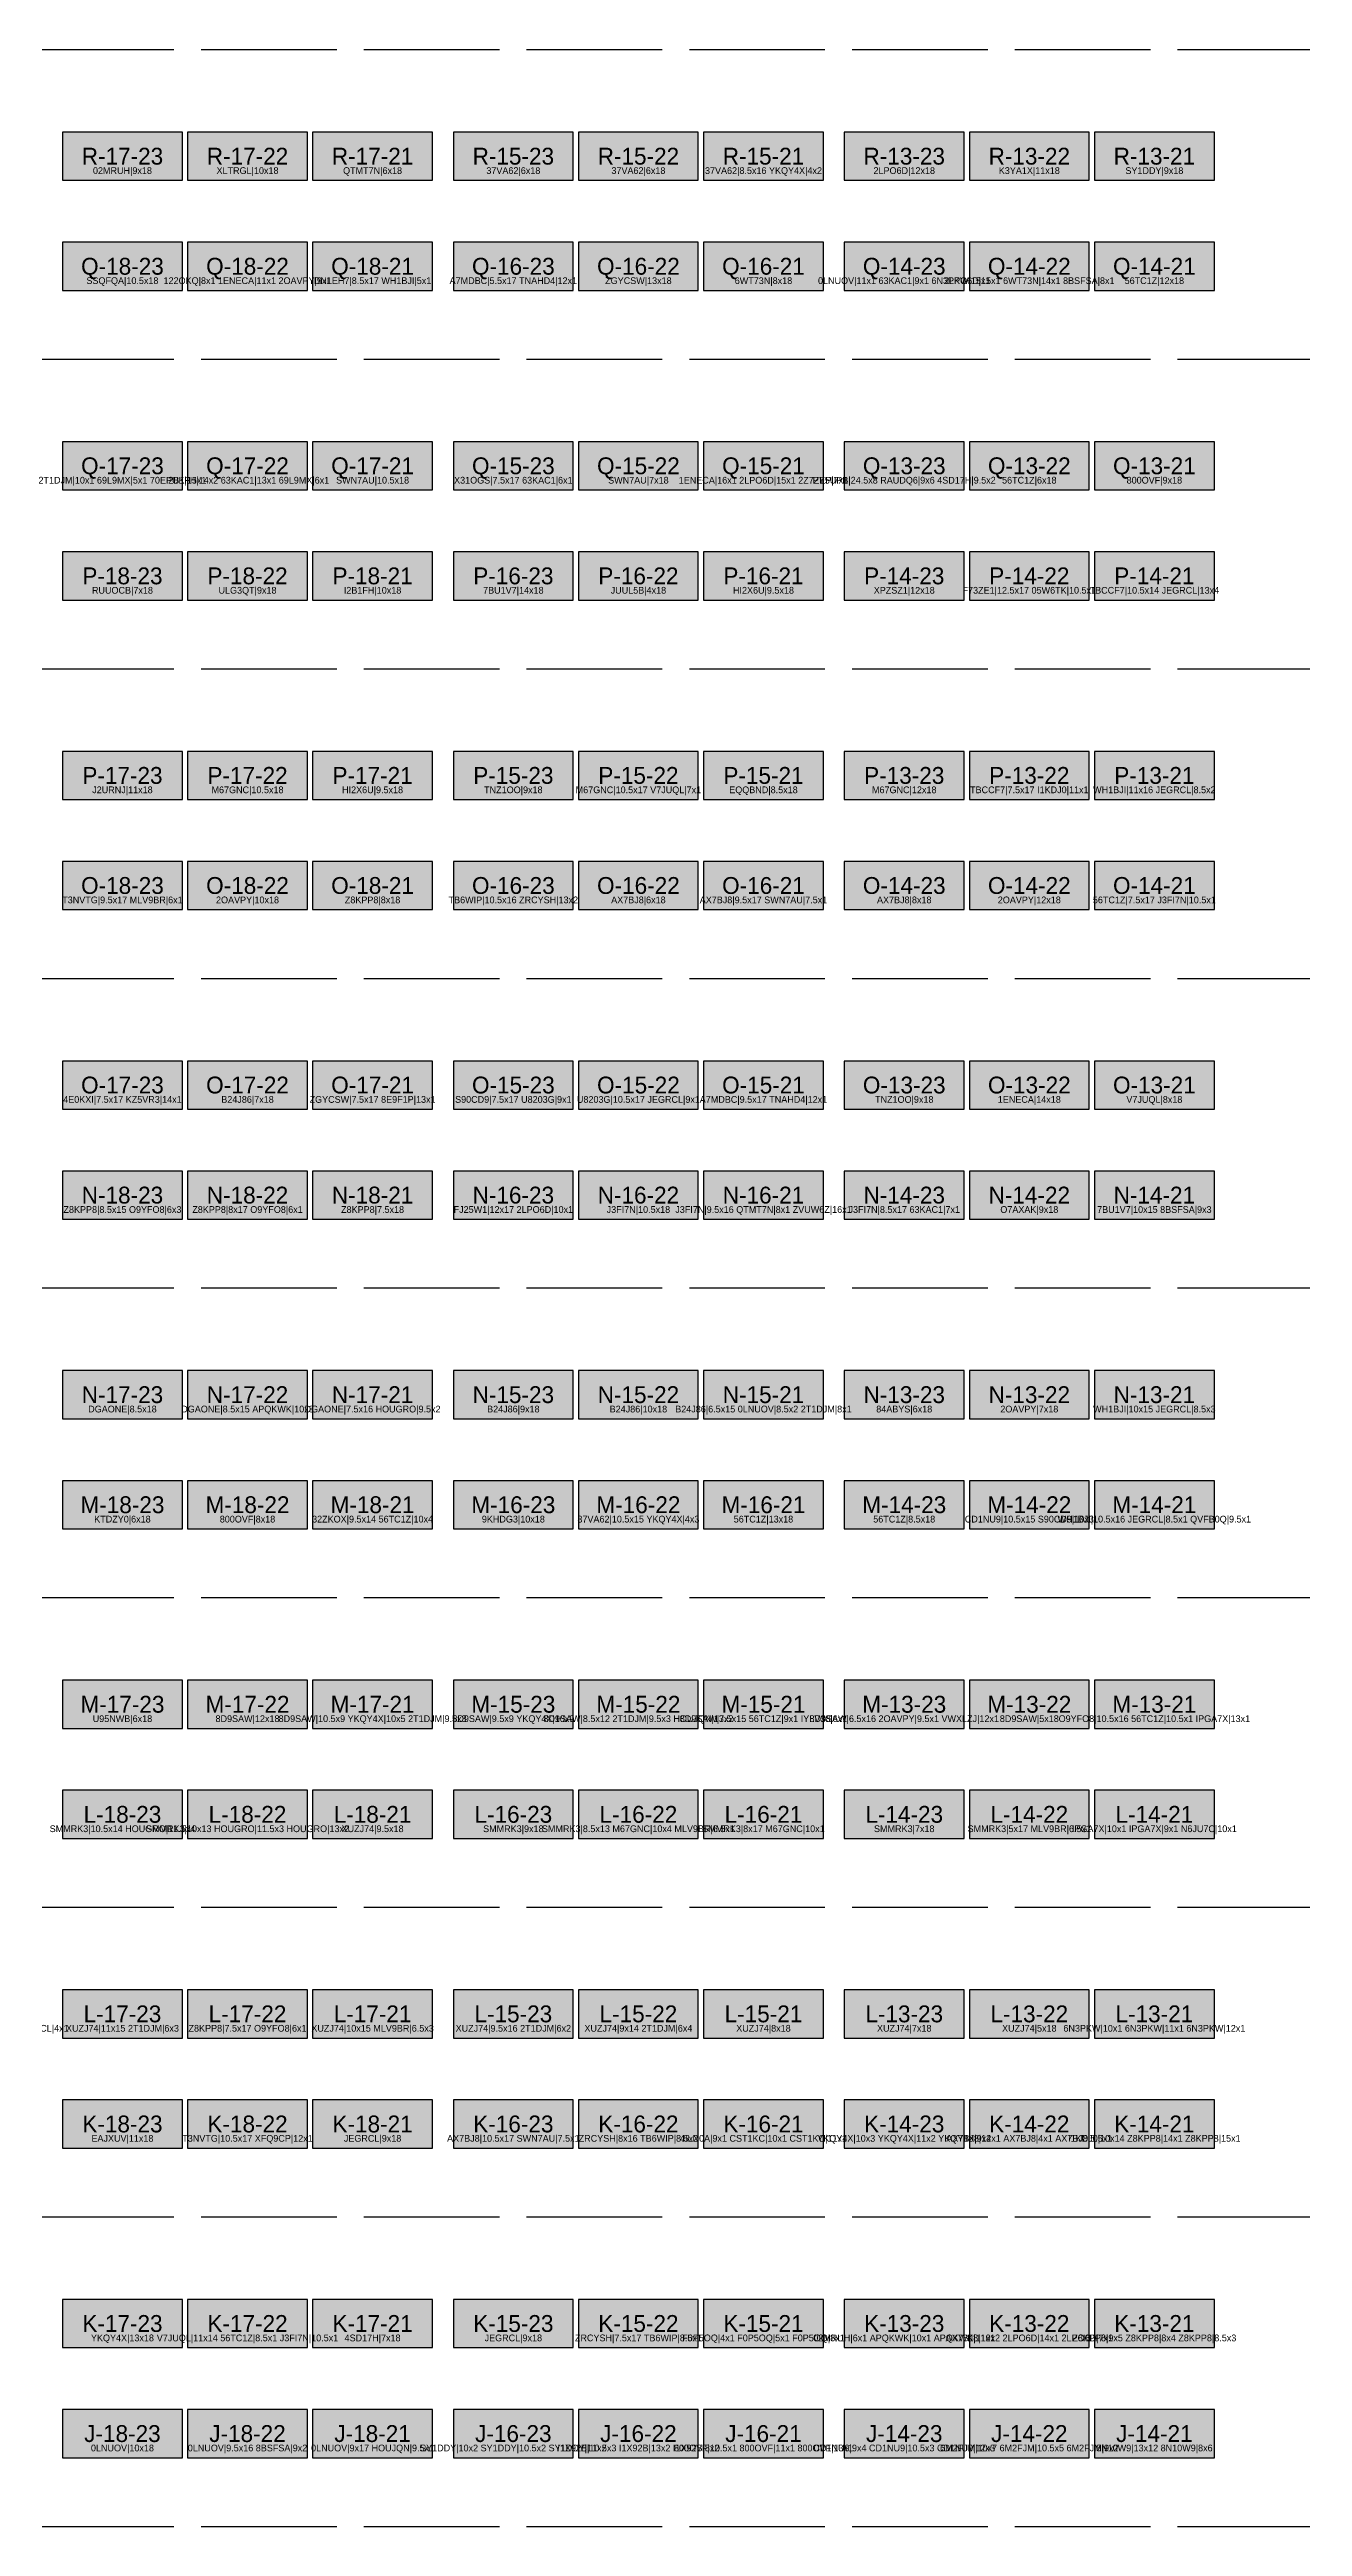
# Model space of a CAD drawing. Header units: metres. Extents: x 0 to 111, y -140 to 53.
# Drawn here: x 14.3 to 26.03, y -40.2 to -17 of the extents above; entities that cross this region are included whole.
import ezdxf
from ezdxf.enums import TextEntityAlignment as Align

# ---------------------------------------------------------------- set-up
doc = ezdxf.new("R2010")
doc.units = ezdxf.units.M
doc.linetypes.add('DASHED', pattern=[1.524, 1.27, -0.254])
for name, color, linetype in [('LABELS', 7, 'Continuous'), ('RACK_L2', 7, 'Continuous'), ('STOCK_ONLY', 254, 'Continuous'), ('WALKWAYS', 8, 'Continuous'), ('ZONE_A', 1, 'Continuous'), ('ZONE_B', 30, 'Continuous'), ('ZONE_C', 5, 'Continuous')]:
    doc.layers.add(name, color=color, linetype=linetype)

msp = doc.modelspace()

# ---------------------------------------------------------------- hatches: boundary and pattern name
at = {"layer": 'STOCK_ONLY'}
for points in [[(14.419, -18.226), (15.541, -18.226), (15.541, -17.775), (14.419, -17.775)], [(15.59, -18.226), (16.712, -18.226), (16.712, -17.775), (15.59, -17.775)], [(16.761, -18.226), (17.884, -18.226), (17.884, -17.775), (16.761, -17.775)], [(18.079, -18.226), (19.201, -18.226), (19.201, -17.775), (18.079, -17.775)], [(19.25, -18.226), (20.372, -18.226), (20.372, -17.775), (19.25, -17.775)], [(20.421, -18.226), (21.544, -18.226), (21.544, -17.775), (20.421, -17.775)], [(21.739, -18.226), (22.861, -18.226), (22.861, -17.775), (21.739, -17.775)], [(22.91, -18.226), (24.032, -18.226), (24.032, -17.775), (22.91, -17.775)], [(24.081, -18.226), (25.204, -18.226), (25.204, -17.775), (24.081, -17.775)], [(14.419, -19.257), (15.541, -19.257), (15.541, -18.806), (14.419, -18.806)], [(15.59, -19.257), (16.712, -19.257), (16.712, -18.806), (15.59, -18.806)], [(16.761, -19.257), (17.884, -19.257), (17.884, -18.806), (16.761, -18.806)], [(18.079, -19.257), (19.201, -19.257), (19.201, -18.806), (18.079, -18.806)], [(19.25, -19.257), (20.372, -19.257), (20.372, -18.806), (19.25, -18.806)], [(20.421, -19.257), (21.544, -19.257), (21.544, -18.806), (20.421, -18.806)], [(21.739, -19.257), (22.861, -19.257), (22.861, -18.806), (21.739, -18.806)], [(22.91, -19.257), (24.032, -19.257), (24.032, -18.806), (22.91, -18.806)], [(24.081, -19.257), (25.204, -19.257), (25.204, -18.806), (24.081, -18.806)], [(14.419, -21.126), (15.541, -21.126), (15.541, -20.675), (14.419, -20.675)], [(15.59, -21.126), (16.712, -21.126), (16.712, -20.675), (15.59, -20.675)], [(16.761, -21.126), (17.884, -21.126), (17.884, -20.675), (16.761, -20.675)], [(18.079, -21.126), (19.201, -21.126), (19.201, -20.675), (18.079, -20.675)], [(19.25, -21.126), (20.372, -21.126), (20.372, -20.675), (19.25, -20.675)], [(20.421, -21.126), (21.544, -21.126), (21.544, -20.675), (20.421, -20.675)], [(21.739, -21.126), (22.861, -21.126), (22.861, -20.675), (21.739, -20.675)], [(22.91, -21.126), (24.032, -21.126), (24.032, -20.675), (22.91, -20.675)], [(24.081, -21.126), (25.204, -21.126), (25.204, -20.675), (24.081, -20.675)], [(14.419, -22.157), (15.541, -22.157), (15.541, -21.706), (14.419, -21.706)], [(15.59, -22.157), (16.712, -22.157), (16.712, -21.706), (15.59, -21.706)], [(16.761, -22.157), (17.884, -22.157), (17.884, -21.706), (16.761, -21.706)], [(18.079, -22.157), (19.201, -22.157), (19.201, -21.706), (18.079, -21.706)], [(19.25, -22.157), (20.372, -22.157), (20.372, -21.706), (19.25, -21.706)], [(20.421, -22.157), (21.544, -22.157), (21.544, -21.706), (20.421, -21.706)], [(21.739, -22.157), (22.861, -22.157), (22.861, -21.706), (21.739, -21.706)], [(22.91, -22.157), (24.032, -22.157), (24.032, -21.706), (22.91, -21.706)], [(24.081, -22.157), (25.204, -22.157), (25.204, -21.706), (24.081, -21.706)], [(14.419, -24.026), (15.541, -24.026), (15.541, -23.575), (14.419, -23.575)], [(15.59, -24.026), (16.712, -24.026), (16.712, -23.575), (15.59, -23.575)], [(16.761, -24.026), (17.884, -24.026), (17.884, -23.575), (16.761, -23.575)], [(18.079, -24.026), (19.201, -24.026), (19.201, -23.575), (18.079, -23.575)], [(19.25, -24.026), (20.372, -24.026), (20.372, -23.575), (19.25, -23.575)], [(20.421, -24.026), (21.544, -24.026), (21.544, -23.575), (20.421, -23.575)], [(21.739, -24.026), (22.861, -24.026), (22.861, -23.575), (21.739, -23.575)], [(22.91, -24.026), (24.032, -24.026), (24.032, -23.575), (22.91, -23.575)], [(24.081, -24.026), (25.204, -24.026), (25.204, -23.575), (24.081, -23.575)], [(14.419, -25.057), (15.541, -25.057), (15.541, -24.606), (14.419, -24.606)], [(15.59, -25.057), (16.712, -25.057), (16.712, -24.606), (15.59, -24.606)], [(16.761, -25.057), (17.884, -25.057), (17.884, -24.606), (16.761, -24.606)], [(18.079, -25.057), (19.201, -25.057), (19.201, -24.606), (18.079, -24.606)], [(19.25, -25.057), (20.372, -25.057), (20.372, -24.606), (19.25, -24.606)], [(20.421, -25.057), (21.544, -25.057), (21.544, -24.606), (20.421, -24.606)], [(21.739, -25.057), (22.861, -25.057), (22.861, -24.606), (21.739, -24.606)], [(22.91, -25.057), (24.032, -25.057), (24.032, -24.606), (22.91, -24.606)], [(24.081, -25.057), (25.204, -25.057), (25.204, -24.606), (24.081, -24.606)], [(14.419, -26.926), (15.541, -26.926), (15.541, -26.475), (14.419, -26.475)], [(15.59, -26.926), (16.712, -26.926), (16.712, -26.475), (15.59, -26.475)], [(16.761, -26.926), (17.884, -26.926), (17.884, -26.475), (16.761, -26.475)], [(18.079, -26.926), (19.201, -26.926), (19.201, -26.475), (18.079, -26.475)], [(19.25, -26.926), (20.372, -26.926), (20.372, -26.475), (19.25, -26.475)], [(20.421, -26.926), (21.544, -26.926), (21.544, -26.475), (20.421, -26.475)], [(21.739, -26.926), (22.861, -26.926), (22.861, -26.475), (21.739, -26.475)], [(22.91, -26.926), (24.032, -26.926), (24.032, -26.475), (22.91, -26.475)], [(24.081, -26.926), (25.204, -26.926), (25.204, -26.475), (24.081, -26.475)], [(14.419, -27.957), (15.541, -27.957), (15.541, -27.506), (14.419, -27.506)], [(15.59, -27.957), (16.712, -27.957), (16.712, -27.506), (15.59, -27.506)], [(16.761, -27.957), (17.884, -27.957), (17.884, -27.506), (16.761, -27.506)], [(18.079, -27.957), (19.201, -27.957), (19.201, -27.506), (18.079, -27.506)], [(19.25, -27.957), (20.372, -27.957), (20.372, -27.506), (19.25, -27.506)], [(20.421, -27.957), (21.544, -27.957), (21.544, -27.506), (20.421, -27.506)], [(21.739, -27.957), (22.861, -27.957), (22.861, -27.506), (21.739, -27.506)], [(22.91, -27.957), (24.032, -27.957), (24.032, -27.506), (22.91, -27.506)], [(24.081, -27.957), (25.204, -27.957), (25.204, -27.506), (24.081, -27.506)], [(14.419, -29.826), (15.541, -29.826), (15.541, -29.375), (14.419, -29.375)], [(15.59, -29.826), (16.712, -29.826), (16.712, -29.375), (15.59, -29.375)], [(16.761, -29.826), (17.884, -29.826), (17.884, -29.375), (16.761, -29.375)], [(18.079, -29.826), (19.201, -29.826), (19.201, -29.375), (18.079, -29.375)], [(19.25, -29.826), (20.372, -29.826), (20.372, -29.375), (19.25, -29.375)], [(20.421, -29.826), (21.544, -29.826), (21.544, -29.375), (20.421, -29.375)], [(21.739, -29.826), (22.861, -29.826), (22.861, -29.375), (21.739, -29.375)], [(22.91, -29.826), (24.032, -29.826), (24.032, -29.375), (22.91, -29.375)], [(24.081, -29.826), (25.204, -29.826), (25.204, -29.375), (24.081, -29.375)], [(14.419, -30.857), (15.541, -30.857), (15.541, -30.406), (14.419, -30.406)], [(15.59, -30.857), (16.712, -30.857), (16.712, -30.406), (15.59, -30.406)], [(16.761, -30.857), (17.884, -30.857), (17.884, -30.406), (16.761, -30.406)], [(18.079, -30.857), (19.201, -30.857), (19.201, -30.406), (18.079, -30.406)], [(19.25, -30.857), (20.372, -30.857), (20.372, -30.406), (19.25, -30.406)], [(20.421, -30.857), (21.544, -30.857), (21.544, -30.406), (20.421, -30.406)], [(21.739, -30.857), (22.861, -30.857), (22.861, -30.406), (21.739, -30.406)], [(22.91, -30.857), (24.032, -30.857), (24.032, -30.406), (22.91, -30.406)], [(24.081, -30.857), (25.204, -30.857), (25.204, -30.406), (24.081, -30.406)], [(14.419, -32.726), (15.541, -32.726), (15.541, -32.275), (14.419, -32.275)], [(15.59, -32.726), (16.712, -32.726), (16.712, -32.275), (15.59, -32.275)], [(16.761, -32.726), (17.884, -32.726), (17.884, -32.275), (16.761, -32.275)], [(18.079, -32.726), (19.201, -32.726), (19.201, -32.275), (18.079, -32.275)], [(19.25, -32.726), (20.372, -32.726), (20.372, -32.275), (19.25, -32.275)], [(20.421, -32.726), (21.544, -32.726), (21.544, -32.275), (20.421, -32.275)], [(21.739, -32.726), (22.861, -32.726), (22.861, -32.275), (21.739, -32.275)], [(22.91, -32.726), (24.032, -32.726), (24.032, -32.275), (22.91, -32.275)], [(24.081, -32.726), (25.204, -32.726), (25.204, -32.275), (24.081, -32.275)], [(14.419, -33.757), (15.541, -33.757), (15.541, -33.306), (14.419, -33.306)], [(15.59, -33.757), (16.712, -33.757), (16.712, -33.306), (15.59, -33.306)], [(16.761, -33.757), (17.884, -33.757), (17.884, -33.306), (16.761, -33.306)], [(18.079, -33.757), (19.201, -33.757), (19.201, -33.306), (18.079, -33.306)], [(19.25, -33.757), (20.372, -33.757), (20.372, -33.306), (19.25, -33.306)], [(20.421, -33.757), (21.544, -33.757), (21.544, -33.306), (20.421, -33.306)], [(21.739, -33.757), (22.861, -33.757), (22.861, -33.306), (21.739, -33.306)], [(22.91, -33.757), (24.032, -33.757), (24.032, -33.306), (22.91, -33.306)], [(14.419, -35.626), (15.541, -35.626), (15.541, -35.175), (14.419, -35.175)], [(15.59, -35.626), (16.712, -35.626), (16.712, -35.175), (15.59, -35.175)], [(16.761, -35.626), (17.884, -35.626), (17.884, -35.175), (16.761, -35.175)], [(18.079, -35.626), (19.201, -35.626), (19.201, -35.175), (18.079, -35.175)], [(19.25, -35.626), (20.372, -35.626), (20.372, -35.175), (19.25, -35.175)], [(20.421, -35.626), (21.544, -35.626), (21.544, -35.175), (20.421, -35.175)], [(21.739, -35.626), (22.861, -35.626), (22.861, -35.175), (21.739, -35.175)], [(22.91, -35.626), (24.032, -35.626), (24.032, -35.175), (22.91, -35.175)], [(14.419, -36.657), (15.541, -36.657), (15.541, -36.206), (14.419, -36.206)], [(15.59, -36.657), (16.712, -36.657), (16.712, -36.206), (15.59, -36.206)], [(16.761, -36.657), (17.884, -36.657), (17.884, -36.206), (16.761, -36.206)], [(18.079, -36.657), (19.201, -36.657), (19.201, -36.206), (18.079, -36.206)], [(19.25, -36.657), (20.372, -36.657), (20.372, -36.206), (19.25, -36.206)], [(14.419, -38.526), (15.541, -38.526), (15.541, -38.075), (14.419, -38.075)], [(15.59, -38.526), (16.712, -38.526), (16.712, -38.075), (15.59, -38.075)], [(16.761, -38.526), (17.884, -38.526), (17.884, -38.075), (16.761, -38.075)], [(18.079, -38.526), (19.201, -38.526), (19.201, -38.075), (18.079, -38.075)], [(19.25, -38.526), (20.372, -38.526), (20.372, -38.075), (19.25, -38.075)], [(14.419, -39.557), (15.541, -39.557), (15.541, -39.106), (14.419, -39.106)], [(15.59, -39.557), (16.712, -39.557), (16.712, -39.106), (15.59, -39.106)], [(16.761, -39.557), (17.884, -39.557), (17.884, -39.106), (16.761, -39.106)]]:
    msp.add_hatch(color=254, dxfattribs=at).paths.add_polyline_path(points)
at = {"layer": 'ZONE_A'}
for points in [[(24.081, -36.657), (25.204, -36.657), (25.204, -36.206), (24.081, -36.206)], [(24.081, -38.526), (25.204, -38.526), (25.204, -38.075), (24.081, -38.075)], [(21.739, -39.557), (22.861, -39.557), (22.861, -39.106), (21.739, -39.106)], [(22.91, -39.557), (24.032, -39.557), (24.032, -39.106), (22.91, -39.106)], [(24.081, -39.557), (25.204, -39.557), (25.204, -39.106), (24.081, -39.106)]]:
    msp.add_hatch(color=1, dxfattribs=at).paths.add_polyline_path(points)
at = {"layer": 'ZONE_B'}
for points in [[(21.739, -36.657), (22.861, -36.657), (22.861, -36.206), (21.739, -36.206)], [(22.91, -36.657), (24.032, -36.657), (24.032, -36.206), (22.91, -36.206)], [(21.739, -38.526), (22.861, -38.526), (22.861, -38.075), (21.739, -38.075)], [(22.91, -38.526), (24.032, -38.526), (24.032, -38.075), (22.91, -38.075)], [(18.079, -39.557), (19.201, -39.557), (19.201, -39.106), (18.079, -39.106)], [(19.25, -39.557), (20.372, -39.557), (20.372, -39.106), (19.25, -39.106)], [(20.421, -39.557), (21.544, -39.557), (21.544, -39.106), (20.421, -39.106)]]:
    msp.add_hatch(color=30, dxfattribs=at).paths.add_polyline_path(points)
at = {"layer": 'ZONE_C'}
for points in [[(24.081, -33.757), (25.204, -33.757), (25.204, -33.306), (24.081, -33.306)], [(24.081, -35.626), (25.204, -35.626), (25.204, -35.175), (24.081, -35.175)], [(20.421, -36.657), (21.544, -36.657), (21.544, -36.206), (20.421, -36.206)], [(20.421, -38.526), (21.544, -38.526), (21.544, -38.075), (20.421, -38.075)]]:
    msp.add_hatch(color=5, dxfattribs=at).paths.add_polyline_path(points)

# ---------------------------------------------------------------- linework, layer by layer
at = {"layer": 'RACK_L2'}
for points in [[(14.419, -18.226), (15.541, -18.226), (15.541, -17.775), (14.419, -17.775)], [(15.59, -18.226), (16.712, -18.226), (16.712, -17.775), (15.59, -17.775)], [(16.761, -18.226), (17.884, -18.226), (17.884, -17.775), (16.761, -17.775)], [(18.079, -18.226), (19.201, -18.226), (19.201, -17.775), (18.079, -17.775)], [(19.25, -18.226), (20.372, -18.226), (20.372, -17.775), (19.25, -17.775)], [(20.421, -18.226), (21.544, -18.226), (21.544, -17.775), (20.421, -17.775)], [(21.739, -18.226), (22.861, -18.226), (22.861, -17.775), (21.739, -17.775)], [(22.91, -18.226), (24.032, -18.226), (24.032, -17.775), (22.91, -17.775)], [(24.081, -18.226), (25.204, -18.226), (25.204, -17.775), (24.081, -17.775)], [(14.419, -19.257), (15.541, -19.257), (15.541, -18.806), (14.419, -18.806)], [(15.59, -19.257), (16.712, -19.257), (16.712, -18.806), (15.59, -18.806)], [(16.761, -19.257), (17.884, -19.257), (17.884, -18.806), (16.761, -18.806)], [(18.079, -19.257), (19.201, -19.257), (19.201, -18.806), (18.079, -18.806)], [(19.25, -19.257), (20.372, -19.257), (20.372, -18.806), (19.25, -18.806)], [(20.421, -19.257), (21.544, -19.257), (21.544, -18.806), (20.421, -18.806)], [(21.739, -19.257), (22.861, -19.257), (22.861, -18.806), (21.739, -18.806)], [(22.91, -19.257), (24.032, -19.257), (24.032, -18.806), (22.91, -18.806)], [(24.081, -19.257), (25.204, -19.257), (25.204, -18.806), (24.081, -18.806)], [(14.419, -21.126), (15.541, -21.126), (15.541, -20.675), (14.419, -20.675)], [(15.59, -21.126), (16.712, -21.126), (16.712, -20.675), (15.59, -20.675)], [(16.761, -21.126), (17.884, -21.126), (17.884, -20.675), (16.761, -20.675)], [(18.079, -21.126), (19.201, -21.126), (19.201, -20.675), (18.079, -20.675)], [(19.25, -21.126), (20.372, -21.126), (20.372, -20.675), (19.25, -20.675)], [(20.421, -21.126), (21.544, -21.126), (21.544, -20.675), (20.421, -20.675)], [(21.739, -21.126), (22.861, -21.126), (22.861, -20.675), (21.739, -20.675)], [(22.91, -21.126), (24.032, -21.126), (24.032, -20.675), (22.91, -20.675)], [(24.081, -21.126), (25.204, -21.126), (25.204, -20.675), (24.081, -20.675)], [(14.419, -22.157), (15.541, -22.157), (15.541, -21.706), (14.419, -21.706)], [(15.59, -22.157), (16.712, -22.157), (16.712, -21.706), (15.59, -21.706)], [(16.761, -22.157), (17.884, -22.157), (17.884, -21.706), (16.761, -21.706)], [(18.079, -22.157), (19.201, -22.157), (19.201, -21.706), (18.079, -21.706)], [(19.25, -22.157), (20.372, -22.157), (20.372, -21.706), (19.25, -21.706)], [(20.421, -22.157), (21.544, -22.157), (21.544, -21.706), (20.421, -21.706)], [(21.739, -22.157), (22.861, -22.157), (22.861, -21.706), (21.739, -21.706)], [(22.91, -22.157), (24.032, -22.157), (24.032, -21.706), (22.91, -21.706)], [(24.081, -22.157), (25.204, -22.157), (25.204, -21.706), (24.081, -21.706)], [(14.419, -24.026), (15.541, -24.026), (15.541, -23.575), (14.419, -23.575)], [(15.59, -24.026), (16.712, -24.026), (16.712, -23.575), (15.59, -23.575)], [(16.761, -24.026), (17.884, -24.026), (17.884, -23.575), (16.761, -23.575)], [(18.079, -24.026), (19.201, -24.026), (19.201, -23.575), (18.079, -23.575)], [(19.25, -24.026), (20.372, -24.026), (20.372, -23.575), (19.25, -23.575)], [(20.421, -24.026), (21.544, -24.026), (21.544, -23.575), (20.421, -23.575)], [(21.739, -24.026), (22.861, -24.026), (22.861, -23.575), (21.739, -23.575)], [(22.91, -24.026), (24.032, -24.026), (24.032, -23.575), (22.91, -23.575)], [(24.081, -24.026), (25.204, -24.026), (25.204, -23.575), (24.081, -23.575)], [(14.419, -25.057), (15.541, -25.057), (15.541, -24.606), (14.419, -24.606)], [(15.59, -25.057), (16.712, -25.057), (16.712, -24.606), (15.59, -24.606)], [(16.761, -25.057), (17.884, -25.057), (17.884, -24.606), (16.761, -24.606)], [(18.079, -25.057), (19.201, -25.057), (19.201, -24.606), (18.079, -24.606)], [(19.25, -25.057), (20.372, -25.057), (20.372, -24.606), (19.25, -24.606)], [(20.421, -25.057), (21.544, -25.057), (21.544, -24.606), (20.421, -24.606)], [(21.739, -25.057), (22.861, -25.057), (22.861, -24.606), (21.739, -24.606)], [(22.91, -25.057), (24.032, -25.057), (24.032, -24.606), (22.91, -24.606)], [(24.081, -25.057), (25.204, -25.057), (25.204, -24.606), (24.081, -24.606)], [(14.419, -26.926), (15.541, -26.926), (15.541, -26.475), (14.419, -26.475)], [(15.59, -26.926), (16.712, -26.926), (16.712, -26.475), (15.59, -26.475)], [(16.761, -26.926), (17.884, -26.926), (17.884, -26.475), (16.761, -26.475)], [(18.079, -26.926), (19.201, -26.926), (19.201, -26.475), (18.079, -26.475)], [(19.25, -26.926), (20.372, -26.926), (20.372, -26.475), (19.25, -26.475)], [(20.421, -26.926), (21.544, -26.926), (21.544, -26.475), (20.421, -26.475)], [(21.739, -26.926), (22.861, -26.926), (22.861, -26.475), (21.739, -26.475)], [(22.91, -26.926), (24.032, -26.926), (24.032, -26.475), (22.91, -26.475)], [(24.081, -26.926), (25.204, -26.926), (25.204, -26.475), (24.081, -26.475)], [(14.419, -27.957), (15.541, -27.957), (15.541, -27.506), (14.419, -27.506)], [(15.59, -27.957), (16.712, -27.957), (16.712, -27.506), (15.59, -27.506)], [(16.761, -27.957), (17.884, -27.957), (17.884, -27.506), (16.761, -27.506)], [(18.079, -27.957), (19.201, -27.957), (19.201, -27.506), (18.079, -27.506)], [(19.25, -27.957), (20.372, -27.957), (20.372, -27.506), (19.25, -27.506)], [(20.421, -27.957), (21.544, -27.957), (21.544, -27.506), (20.421, -27.506)], [(21.739, -27.957), (22.861, -27.957), (22.861, -27.506), (21.739, -27.506)], [(22.91, -27.957), (24.032, -27.957), (24.032, -27.506), (22.91, -27.506)], [(24.081, -27.957), (25.204, -27.957), (25.204, -27.506), (24.081, -27.506)], [(14.419, -29.826), (15.541, -29.826), (15.541, -29.375), (14.419, -29.375)], [(15.59, -29.826), (16.712, -29.826), (16.712, -29.375), (15.59, -29.375)], [(16.761, -29.826), (17.884, -29.826), (17.884, -29.375), (16.761, -29.375)], [(18.079, -29.826), (19.201, -29.826), (19.201, -29.375), (18.079, -29.375)], [(19.25, -29.826), (20.372, -29.826), (20.372, -29.375), (19.25, -29.375)], [(20.421, -29.826), (21.544, -29.826), (21.544, -29.375), (20.421, -29.375)], [(21.739, -29.826), (22.861, -29.826), (22.861, -29.375), (21.739, -29.375)], [(22.91, -29.826), (24.032, -29.826), (24.032, -29.375), (22.91, -29.375)], [(24.081, -29.826), (25.204, -29.826), (25.204, -29.375), (24.081, -29.375)], [(14.419, -30.857), (15.541, -30.857), (15.541, -30.406), (14.419, -30.406)], [(15.59, -30.857), (16.712, -30.857), (16.712, -30.406), (15.59, -30.406)], [(16.761, -30.857), (17.884, -30.857), (17.884, -30.406), (16.761, -30.406)], [(18.079, -30.857), (19.201, -30.857), (19.201, -30.406), (18.079, -30.406)], [(19.25, -30.857), (20.372, -30.857), (20.372, -30.406), (19.25, -30.406)], [(20.421, -30.857), (21.544, -30.857), (21.544, -30.406), (20.421, -30.406)], [(21.739, -30.857), (22.861, -30.857), (22.861, -30.406), (21.739, -30.406)], [(22.91, -30.857), (24.032, -30.857), (24.032, -30.406), (22.91, -30.406)], [(24.081, -30.857), (25.204, -30.857), (25.204, -30.406), (24.081, -30.406)], [(14.419, -32.726), (15.541, -32.726), (15.541, -32.275), (14.419, -32.275)], [(15.59, -32.726), (16.712, -32.726), (16.712, -32.275), (15.59, -32.275)], [(16.761, -32.726), (17.884, -32.726), (17.884, -32.275), (16.761, -32.275)], [(18.079, -32.726), (19.201, -32.726), (19.201, -32.275), (18.079, -32.275)], [(19.25, -32.726), (20.372, -32.726), (20.372, -32.275), (19.25, -32.275)], [(20.421, -32.726), (21.544, -32.726), (21.544, -32.275), (20.421, -32.275)], [(21.739, -32.726), (22.861, -32.726), (22.861, -32.275), (21.739, -32.275)], [(22.91, -32.726), (24.032, -32.726), (24.032, -32.275), (22.91, -32.275)], [(24.081, -32.726), (25.204, -32.726), (25.204, -32.275), (24.081, -32.275)], [(14.419, -33.757), (15.541, -33.757), (15.541, -33.306), (14.419, -33.306)], [(15.59, -33.757), (16.712, -33.757), (16.712, -33.306), (15.59, -33.306)], [(16.761, -33.757), (17.884, -33.757), (17.884, -33.306), (16.761, -33.306)], [(18.079, -33.757), (19.201, -33.757), (19.201, -33.306), (18.079, -33.306)], [(19.25, -33.757), (20.372, -33.757), (20.372, -33.306), (19.25, -33.306)], [(20.421, -33.757), (21.544, -33.757), (21.544, -33.306), (20.421, -33.306)], [(21.739, -33.757), (22.861, -33.757), (22.861, -33.306), (21.739, -33.306)], [(22.91, -33.757), (24.032, -33.757), (24.032, -33.306), (22.91, -33.306)], [(24.081, -33.757), (25.204, -33.757), (25.204, -33.306), (24.081, -33.306)], [(14.419, -35.626), (15.541, -35.626), (15.541, -35.175), (14.419, -35.175)], [(15.59, -35.626), (16.712, -35.626), (16.712, -35.175), (15.59, -35.175)], [(16.761, -35.626), (17.884, -35.626), (17.884, -35.175), (16.761, -35.175)], [(18.079, -35.626), (19.201, -35.626), (19.201, -35.175), (18.079, -35.175)], [(19.25, -35.626), (20.372, -35.626), (20.372, -35.175), (19.25, -35.175)], [(20.421, -35.626), (21.544, -35.626), (21.544, -35.175), (20.421, -35.175)], [(21.739, -35.626), (22.861, -35.626), (22.861, -35.175), (21.739, -35.175)], [(22.91, -35.626), (24.032, -35.626), (24.032, -35.175), (22.91, -35.175)], [(24.081, -35.626), (25.204, -35.626), (25.204, -35.175), (24.081, -35.175)], [(14.419, -36.657), (15.541, -36.657), (15.541, -36.206), (14.419, -36.206)], [(15.59, -36.657), (16.712, -36.657), (16.712, -36.206), (15.59, -36.206)], [(16.761, -36.657), (17.884, -36.657), (17.884, -36.206), (16.761, -36.206)], [(18.079, -36.657), (19.201, -36.657), (19.201, -36.206), (18.079, -36.206)], [(19.25, -36.657), (20.372, -36.657), (20.372, -36.206), (19.25, -36.206)], [(20.421, -36.657), (21.544, -36.657), (21.544, -36.206), (20.421, -36.206)], [(21.739, -36.657), (22.861, -36.657), (22.861, -36.206), (21.739, -36.206)], [(22.91, -36.657), (24.032, -36.657), (24.032, -36.206), (22.91, -36.206)], [(24.081, -36.657), (25.204, -36.657), (25.204, -36.206), (24.081, -36.206)], [(14.419, -38.526), (15.541, -38.526), (15.541, -38.075), (14.419, -38.075)], [(15.59, -38.526), (16.712, -38.526), (16.712, -38.075), (15.59, -38.075)], [(16.761, -38.526), (17.884, -38.526), (17.884, -38.075), (16.761, -38.075)], [(18.079, -38.526), (19.201, -38.526), (19.201, -38.075), (18.079, -38.075)], [(19.25, -38.526), (20.372, -38.526), (20.372, -38.075), (19.25, -38.075)], [(20.421, -38.526), (21.544, -38.526), (21.544, -38.075), (20.421, -38.075)], [(21.739, -38.526), (22.861, -38.526), (22.861, -38.075), (21.739, -38.075)], [(22.91, -38.526), (24.032, -38.526), (24.032, -38.075), (22.91, -38.075)], [(24.081, -38.526), (25.204, -38.526), (25.204, -38.075), (24.081, -38.075)], [(14.419, -39.557), (15.541, -39.557), (15.541, -39.106), (14.419, -39.106)], [(15.59, -39.557), (16.712, -39.557), (16.712, -39.106), (15.59, -39.106)], [(16.761, -39.557), (17.884, -39.557), (17.884, -39.106), (16.761, -39.106)], [(18.079, -39.557), (19.201, -39.557), (19.201, -39.106), (18.079, -39.106)], [(19.25, -39.557), (20.372, -39.557), (20.372, -39.106), (19.25, -39.106)], [(20.421, -39.557), (21.544, -39.557), (21.544, -39.106), (20.421, -39.106)], [(21.739, -39.557), (22.861, -39.557), (22.861, -39.106), (21.739, -39.106)], [(22.91, -39.557), (24.032, -39.557), (24.032, -39.106), (22.91, -39.106)], [(24.081, -39.557), (25.204, -39.557), (25.204, -39.106), (24.081, -39.106)]]:
    msp.add_lwpolyline(points, close=True, dxfattribs=at)
at = {"layer": 'WALKWAYS', "linetype": 'DASHED'}
for p, q in [((2, -17.001), (48.456, -17.001)), ((2, -19.901), (48.456, -19.901)), ((2, -22.801), (48.456, -22.801)), ((2, -25.701), (48.456, -25.701)), ((2, -28.601), (48.456, -28.601)), ((2, -31.501), (48.456, -31.501)), ((2, -34.401), (48.456, -34.401)), ((2, -37.301), (48.456, -37.301)), ((2, -40.201), (48.456, -40.201))]:
    msp.add_line(p, q, dxfattribs=at)

# ---------------------------------------------------------------- texts
at = {"layer": 'LABELS'}
for s, height, p in [('R-17-23', 0.1579, (14.98, -18)), ('R-17-22', 0.1579, (16.151, -18)), ('R-17-21', 0.1579, (17.322, -18)), ('R-15-23', 0.1579, (18.64, -18)), ('R-15-22', 0.1579, (19.811, -18)), ('R-15-21', 0.1579, (20.982, -18)), ('R-13-23', 0.1579, (22.3, -18)), ('R-13-22', 0.1579, (23.471, -18)), ('R-13-21', 0.1579, (24.642, -18)), ('02MRUH|9x18', 0.06314, (14.98, -18.135)), ('XLTRGL|10x18', 0.06314, (16.151, -18.135)), ('QTMT7N|6x18', 0.06314, (17.322, -18.135)), ('37VA62|6x18', 0.06314, (18.64, -18.135)), ('37VA62|6x18', 0.06314, (19.811, -18.135)), ('37VA62|8.5x16 YKQY4X|4x2', 0.06314, (20.982, -18.135)), ('2LPO6D|12x18', 0.06314, (22.3, -18.135)), ('K3YA1X|11x18', 0.06314, (23.471, -18.135)), ('SY1DDY|9x18', 0.06314, (24.642, -18.135)), ('Q-18-23', 0.1579, (14.98, -19.031)), ('Q-18-22', 0.1579, (16.151, -19.031)), ('Q-18-21', 0.1579, (17.322, -19.031)), ('Q-16-23', 0.1579, (18.64, -19.031)), ('Q-16-22', 0.1579, (19.811, -19.031)), ('Q-16-21', 0.1579, (20.982, -19.031)), ('Q-14-23', 0.1579, (22.3, -19.031)), ('Q-14-22', 0.1579, (23.471, -19.031)), ('Q-14-21', 0.1579, (24.642, -19.031)), ('SSQFQA|10.5x18', 0.06314, (14.98, -19.166)), ('122OKQ|8x1 1ENECA|11x1 2OAVPY|9x1', 0.06314, (16.151, -19.166)), ('DNLEH7|8.5x17 WH1BJI|5x1', 0.06314, (17.322, -19.166)), ('A7MDBC|5.5x17 TNAHD4|12x1', 0.06314, (18.64, -19.166)), ('ZGYCSW|13x18', 0.06314, (19.811, -19.166)), ('6WT73N|8x18', 0.06314, (20.982, -19.166)), ('0LNUOV|11x1 63KAC1|9x1 6N3PKW|15x1', 0.06314, (22.3, -19.166)), ('2LPO6D|15x1 6WT73N|14x1 8BSFSA|8x1', 0.06314, (23.471, -19.166)), ('56TC1Z|12x18', 0.06314, (24.642, -19.166)), ('Q-17-23', 0.1579, (14.98, -20.9)), ('Q-17-22', 0.1579, (16.151, -20.9)), ('Q-17-21', 0.1579, (17.322, -20.9)), ('Q-15-23', 0.1579, (18.64, -20.9)), ('Q-15-22', 0.1579, (19.811, -20.9)), ('Q-15-21', 0.1579, (20.982, -20.9)), ('Q-13-23', 0.1579, (22.3, -20.9)), ('Q-13-22', 0.1579, (23.471, -20.9)), ('Q-13-21', 0.1579, (24.642, -20.9)), ('2T1DJM|10x1 69L9MX|5x1 70EPUK|15x1', 0.06314, (14.98, -21.035)), ('I2B1FH|14x2 63KAC1|13x1 69L9MX|6x1', 0.06314, (16.151, -21.035)), ('SWN7AU|10.5x18', 0.06314, (17.322, -21.035)), ('X31OGS|7.5x17 63KAC1|6x1', 0.06314, (18.64, -21.035)), ('SWN7AU|7x18', 0.06314, (19.811, -21.035)), ('1ENECA|16x1 2LPO6D|15x1 2Z7ZEP|7x1', 0.06314, (20.982, -21.035)), ('PY5UPB|24.5x8 RAUDQ6|9x6 4SD17H|9.5x2', 0.06314, (22.3, -21.035)), ('56TC1Z|6x18', 0.06314, (23.471, -21.035)), ('800OVF|9x18', 0.06314, (24.642, -21.035)), ('P-18-23', 0.1579, (14.98, -21.931)), ('RUUOCB|7x18', 0.06314, (14.98, -22.066)), ('P-18-22', 0.1579, (16.151, -21.931)), ('ULG3QT|9x18', 0.06314, (16.151, -22.066)), ('P-18-21', 0.1579, (17.322, -21.931)), ('I2B1FH|10x18', 0.06314, (17.322, -22.066)), ('P-16-23', 0.1579, (18.64, -21.931)), ('7BU1V7|14x18', 0.06314, (18.64, -22.066)), ('P-16-22', 0.1579, (19.811, -21.931)), ('JUUL5B|4x18', 0.06314, (19.811, -22.066)), ('P-16-21', 0.1579, (20.982, -21.931)), ('HI2X6U|9.5x18', 0.06314, (20.982, -22.066)), ('P-14-23', 0.1579, (22.3, -21.931)), ('XPZSZ1|12x18', 0.06314, (22.3, -22.066)), ('F73ZE1|12.5x17 05W6TK|10.5x1', 0.06314, (23.471, -22.066)), ('P-14-22', 0.1579, (23.471, -21.931)), ('TBCCF7|10.5x14 JEGRCL|13x4', 0.06314, (24.642, -22.066)), ('P-14-21', 0.1579, (24.642, -21.931)), ('P-17-23', 0.1579, (14.98, -23.8)), ('P-17-22', 0.1579, (16.151, -23.8)), ('P-17-21', 0.1579, (17.322, -23.8)), ('P-15-23', 0.1579, (18.64, -23.8)), ('P-15-22', 0.1579, (19.811, -23.8)), ('P-15-21', 0.1579, (20.982, -23.8)), ('P-13-23', 0.1579, (22.3, -23.8)), ('P-13-22', 0.1579, (23.471, -23.8)), ('P-13-21', 0.1579, (24.642, -23.8)), ('J2URNJ|11x18', 0.06314, (14.98, -23.935)), ('M67GNC|10.5x18', 0.06314, (16.151, -23.935)), ('HI2X6U|9.5x18', 0.06314, (17.322, -23.935)), ('TNZ1OO|9x18', 0.06314, (18.64, -23.935)), ('M67GNC|10.5x17 V7JUQL|7x1', 0.06314, (19.811, -23.935)), ('EQQBND|8.5x18', 0.06314, (20.982, -23.935)), ('M67GNC|12x18', 0.06314, (22.3, -23.935)), ('TBCCF7|7.5x17 I1KDJ0|11x1', 0.06314, (23.471, -23.935)), ('WH1BJI|11x16 JEGRCL|8.5x2', 0.06314, (24.642, -23.935)), ('O-18-23', 0.1579, (14.98, -24.831)), ('O-18-22', 0.1579, (16.151, -24.831)), ('O-18-21', 0.1579, (17.322, -24.831)), ('O-16-23', 0.1579, (18.64, -24.831)), ('O-16-22', 0.1579, (19.811, -24.831)), ('O-16-21', 0.1579, (20.982, -24.831)), ('O-14-23', 0.1579, (22.3, -24.831)), ('O-14-22', 0.1579, (23.471, -24.831)), ('O-14-21', 0.1579, (24.642, -24.831)), ('T3NVTG|9.5x17 MLV9BR|6x1', 0.06314, (14.98, -24.966)), ('2OAVPY|10x18', 0.06314, (16.151, -24.966)), ('Z8KPP8|8x18', 0.06314, (17.322, -24.966)), ('TB6WIP|10.5x16 ZRCYSH|13x2', 0.06314, (18.64, -24.966)), ('AX7BJ8|6x18', 0.06314, (19.811, -24.966)), ('AX7BJ8|9.5x17 SWN7AU|7.5x1', 0.06314, (20.982, -24.966)), ('AX7BJ8|8x18', 0.06314, (22.3, -24.966)), ('2OAVPY|12x18', 0.06314, (23.471, -24.966)), ('56TC1Z|7.5x17 J3FI7N|10.5x1', 0.06314, (24.642, -24.966)), ('O-17-23', 0.1579, (14.98, -26.7)), ('O-17-22', 0.1579, (16.151, -26.7)), ('O-17-21', 0.1579, (17.322, -26.7)), ('O-15-23', 0.1579, (18.64, -26.7)), ('O-15-22', 0.1579, (19.811, -26.7)), ('O-15-21', 0.1579, (20.982, -26.7)), ('O-13-23', 0.1579, (22.3, -26.7)), ('O-13-22', 0.1579, (23.471, -26.7)), ('O-13-21', 0.1579, (24.642, -26.7)), ('4E0KXI|7.5x17 KZ5VR3|14x1', 0.06314, (14.98, -26.835)), ('B24J86|7x18', 0.06314, (16.151, -26.835)), ('ZGYCSW|7.5x17 8E9F1P|13x1', 0.06314, (17.322, -26.835)), ('S90CD9|7.5x17 U8203G|9x1', 0.06314, (18.64, -26.835)), ('U8203G|10.5x17 JEGRCL|9x1', 0.06314, (19.811, -26.835)), ('A7MDBC|9.5x17 TNAHD4|12x1', 0.06314, (20.982, -26.835)), ('TNZ1OO|9x18', 0.06314, (22.3, -26.835)), ('1ENECA|14x18', 0.06314, (23.471, -26.835)), ('V7JUQL|8x18', 0.06314, (24.642, -26.835)), ('Z8KPP8|8.5x15 O9YFO8|6x3', 0.06314, (14.98, -27.866)), ('N-18-23', 0.1579, (14.98, -27.731)), ('Z8KPP8|8x17 O9YFO8|6x1', 0.06314, (16.151, -27.866)), ('N-18-22', 0.1579, (16.151, -27.731)), ('N-18-21', 0.1579, (17.322, -27.731)), ('Z8KPP8|7.5x18', 0.06314, (17.322, -27.866)), ('FJ25W1|12x17 2LPO6D|10x1', 0.06314, (18.64, -27.866)), ('N-16-23', 0.1579, (18.64, -27.731)), ('N-16-22', 0.1579, (19.811, -27.731)), ('J3FI7N|10.5x18', 0.06314, (19.811, -27.866)), ('J3FI7N|9.5x16 QTMT7N|8x1 ZVUW6Z|16x1', 0.06314, (20.982, -27.866)), ('N-16-21', 0.1579, (20.982, -27.731)), ('J3FI7N|8.5x17 63KAC1|7x1', 0.06314, (22.3, -27.866)), ('N-14-23', 0.1579, (22.3, -27.731)), ('N-14-22', 0.1579, (23.471, -27.731)), ('O7AXAK|9x18', 0.06314, (23.471, -27.866)), ('7BU1V7|10x15 8BSFSA|9x3', 0.06314, (24.642, -27.866)), ('N-14-21', 0.1579, (24.642, -27.731)), ('N-17-23', 0.1579, (14.98, -29.6)), ('N-17-22', 0.1579, (16.151, -29.6)), ('N-17-21', 0.1579, (17.322, -29.6)), ('N-15-23', 0.1579, (18.64, -29.6)), ('N-15-22', 0.1579, (19.811, -29.6)), ('N-15-21', 0.1579, (20.982, -29.6)), ('N-13-23', 0.1579, (22.3, -29.6)), ('N-13-22', 0.1579, (23.471, -29.6)), ('N-13-21', 0.1579, (24.642, -29.6)), ('DGAONE|8.5x18', 0.06314, (14.98, -29.735)), ('DGAONE|8.5x15 APQKWK|10x3', 0.06314, (16.151, -29.735)), ('DGAONE|7.5x16 HOUGRO|9.5x2', 0.06314, (17.322, -29.735)), ('B24J86|9x18', 0.06314, (18.64, -29.735)), ('B24J86|10x18', 0.06314, (19.811, -29.735)), ('B24J86|6.5x15 0LNUOV|8.5x2 2T1DJM|8x1', 0.06314, (20.982, -29.735)), ('84ABYS|6x18', 0.06314, (22.3, -29.735)), ('2OAVPY|7x18', 0.06314, (23.471, -29.735)), ('WH1BJI|10x15 JEGRCL|8.5x3', 0.06314, (24.642, -29.735)), ('M-18-23', 0.1579, (14.98, -30.631)), ('M-18-22', 0.1579, (16.151, -30.631)), ('M-18-21', 0.1579, (17.322, -30.631)), ('M-16-23', 0.1579, (18.64, -30.631)), ('M-16-22', 0.1579, (19.811, -30.631)), ('M-16-21', 0.1579, (20.982, -30.631)), ('M-14-23', 0.1579, (22.3, -30.631)), ('M-14-22', 0.1579, (23.471, -30.631)), ('M-14-21', 0.1579, (24.642, -30.631)), ('KTDZY0|6x18', 0.06314, (14.98, -30.766)), ('800OVF|8x18', 0.06314, (16.151, -30.766)), ('32ZKOX|9.5x14 56TC1Z|10x4', 0.06314, (17.322, -30.766)), ('9KHDG3|10x18', 0.06314, (18.64, -30.766)), ('37VA62|10.5x15 YKQY4X|4x3', 0.06314, (19.811, -30.766)), ('56TC1Z|13x18', 0.06314, (20.982, -30.766)), ('56TC1Z|8.5x18', 0.06314, (22.3, -30.766)), ('CD1NU9|10.5x15 S90CD9|10x3', 0.06314, (23.471, -30.766)), ('WH1BJI|10.5x16 JEGRCL|8.5x1 QVFB0Q|9.5x1', 0.06314, (24.642, -30.766)), ('M-17-23', 0.1579, (14.98, -32.5)), ('M-17-22', 0.1579, (16.151, -32.5)), ('M-17-21', 0.1579, (17.322, -32.5)), ('M-15-23', 0.1579, (18.64, -32.5)), ('M-15-22', 0.1579, (19.811, -32.5)), ('M-15-21', 0.1579, (20.982, -32.5)), ('M-13-23', 0.1579, (22.3, -32.5)), ('M-13-22', 0.1579, (23.471, -32.5)), ('M-13-21', 0.1579, (24.642, -32.5)), ('U95NWB|6x18', 0.06314, (14.98, -32.635)), ('8D9SAW|12x18', 0.06314, (16.151, -32.635)), ('8D9SAW|10.5x9 YKQY4X|10x5 2T1DJM|9.5x3', 0.06314, (17.322, -32.635)), ('8D9SAW|9.5x9 YKQY4X|10x9', 0.06314, (18.64, -32.635)), ('8D9SAW|8.5x12 2T1DJM|9.5x3 HOUJQN|13x2', 0.06314, (19.811, -32.635)), ('8D9SAW|7.5x15 56TC1Z|9x1 IYLV38|6x1', 0.06314, (20.982, -32.635)), ('8D9SAW|6.5x16 2OAVPY|9.5x1 VWXLZJ|12x1', 0.06314, (22.3, -32.635)), ('8D9SAW|5x18', 0.06314, (23.471, -32.635)), ('O9YFO8|10.5x16 56TC1Z|10.5x1 IPGA7X|13x1', 0.06314, (24.642, -32.635)), ('SMMRK3|10.5x14 HOUGRO|11.5x4', 0.06314, (14.98, -33.666)), ('L-18-23', 0.1579, (14.98, -33.531)), ('SMMRK3|10x13 HOUGRO|11.5x3 HOUGRO|13x2', 0.06314, (16.151, -33.666)), ('L-18-22', 0.1579, (16.151, -33.531)), ('L-18-21', 0.1579, (17.322, -33.531)), ('XUZJ74|9.5x18', 0.06314, (17.322, -33.666)), ('L-16-23', 0.1579, (18.64, -33.531)), ('SMMRK3|9x18', 0.06314, (18.64, -33.666)), ('SMMRK3|8.5x13 M67GNC|10x4 MLV9BR|6.5x1', 0.06314, (19.811, -33.666)), ('L-16-22', 0.1579, (19.811, -33.531)), ('SMMRK3|8x17 M67GNC|10x1', 0.06314, (20.982, -33.666)), ('L-16-21', 0.1579, (20.982, -33.531)), ('L-14-23', 0.1579, (22.3, -33.531)), ('SMMRK3|7x18', 0.06314, (22.3, -33.666)), ('SMMRK3|5x17 MLV9BR|6.5x1', 0.06314, (23.471, -33.666)), ('L-14-22', 0.1579, (23.471, -33.531)), ('IPGA7X|10x1 IPGA7X|9x1 N6JU7C|10x1', 0.06314, (24.642, -33.666)), ('L-14-21', 0.1579, (24.642, -33.531)), ('L-17-23', 0.1579, (14.98, -35.4)), ('L-17-22', 0.1579, (16.151, -35.4)), ('L-17-21', 0.1579, (17.322, -35.4)), ('L-15-23', 0.1579, (18.64, -35.4)), ('L-15-22', 0.1579, (19.811, -35.4)), ('L-15-21', 0.1579, (20.982, -35.4)), ('L-13-23', 0.1579, (22.3, -35.4)), ('L-13-22', 0.1579, (23.471, -35.4)), ('L-13-21', 0.1579, (24.642, -35.4)), ('Z8KPP8|9.5x14 HA0BOB|7x1 JEGRCL|4x1', 0.06314, (13.662, -35.535)), ('XUZJ74|11x15 2T1DJM|6x3', 0.06314, (14.98, -35.535)), ('Z8KPP8|7.5x17 O9YFO8|6x1', 0.06314, (16.151, -35.535)), ('XUZJ74|10x15 MLV9BR|6.5x3', 0.06314, (17.322, -35.535)), ('XUZJ74|9.5x16 2T1DJM|6x2', 0.06314, (18.64, -35.535)), ('XUZJ74|9x14 2T1DJM|6x4', 0.06314, (19.811, -35.535)), ('XUZJ74|8x18', 0.06314, (20.982, -35.535)), ('XUZJ74|7x18', 0.06314, (22.3, -35.535)), ('XUZJ74|5x18', 0.06314, (23.471, -35.535)), ('6N3PKW|10x1 6N3PKW|11x1 6N3PKW|12x1', 0.06314, (24.642, -35.535)), ('K-18-23', 0.1579, (14.98, -36.431)), ('K-18-22', 0.1579, (16.151, -36.431)), ('K-18-21', 0.1579, (17.322, -36.431)), ('K-16-23', 0.1579, (18.64, -36.431)), ('K-16-22', 0.1579, (19.811, -36.431)), ('K-16-21', 0.1579, (20.982, -36.431)), ('K-14-23', 0.1579, (22.3, -36.431)), ('K-14-22', 0.1579, (23.471, -36.431)), ('K-14-21', 0.1579, (24.642, -36.431)), ('EAJXUV|11x18', 0.06314, (14.98, -36.566)), ('T3NVTG|10.5x17 XFQ9CP|12x1', 0.06314, (16.151, -36.566)), ('JEGRCL|9x18', 0.06314, (17.322, -36.566)), ('AX7BJ8|10.5x17 SWN7AU|7.5x1', 0.06314, (18.64, -36.566)), ('ZRCYSH|8x16 TB6WIP|8.5x2', 0.06314, (19.811, -36.566)), ('4ILN0A|9x1 CST1KC|10x1 CST1KC|11x1', 0.06314, (20.982, -36.566)), ('YKQY4X|10x3 YKQY4X|11x2 YKQY4X|9x2', 0.06314, (22.3, -36.566)), ('AX7BJ8|14x1 AX7BJ8|4x1 AX7BJ8|5.5x1', 0.06314, (23.471, -36.566)), ('I1KDJ0|10x14 Z8KPP8|14x1 Z8KPP8|15x1', 0.06314, (24.642, -36.566)), ('K-17-23', 0.1579, (14.98, -38.3)), ('K-17-22', 0.1579, (16.151, -38.3)), ('K-17-21', 0.1579, (17.322, -38.3)), ('K-15-23', 0.1579, (18.64, -38.3)), ('K-15-22', 0.1579, (19.811, -38.3)), ('K-15-21', 0.1579, (20.982, -38.3)), ('K-13-23', 0.1579, (22.3, -38.3)), ('K-13-22', 0.1579, (23.471, -38.3)), ('K-13-21', 0.1579, (24.642, -38.3)), ('YKQY4X|13x18', 0.06314, (14.98, -38.435)), ('V7JUQL|11x14 56TC1Z|8.5x1 J3FI7N|10.5x1', 0.06314, (16.151, -38.435)), ('4SD17H|7x18', 0.06314, (17.322, -38.435)), ('JEGRCL|9x18', 0.06314, (18.64, -38.435)), ('ZRCYSH|7.5x17 TB6WIP|8.5x1', 0.06314, (19.811, -38.435)), ('F0P5OQ|4x1 F0P5OQ|5x1 F0P5OQ|8x1', 0.06314, (20.982, -38.435)), ('02MRUH|6x1 APQKWK|10x1 APQKWK|11x1', 0.06314, (22.3, -38.435)), ('AX7BJ8|10x2 2LPO6D|14x1 2LPO6D|7x1', 0.06314, (23.471, -38.435)), ('Z8KPP8|9x5 Z8KPP8|8x4 Z8KPP8|8.5x3', 0.06314, (24.642, -38.435)), ('J-18-23', 0.1579, (14.98, -39.331)), ('0LNUOV|10x18', 0.06314, (14.98, -39.466)), ('0LNUOV|9.5x16 8BSFSA|9x2', 0.06314, (16.151, -39.466)), ('J-18-22', 0.1579, (16.151, -39.331)), ('0LNUOV|9x17 HOUJQN|9.5x1', 0.06314, (17.322, -39.466)), ('J-18-21', 0.1579, (17.322, -39.331)), ('SY1DDY|10x2 SY1DDY|10.5x2 SY1DDY|11x2', 0.06314, (18.64, -39.466)), ('J-16-23', 0.1579, (18.64, -39.331)), ('I1X92B|10.5x3 I1X92B|13x2 I1X92B|8x2', 0.06314, (19.811, -39.466)), ('J-16-22', 0.1579, (19.811, -39.331)), ('800OVF|10.5x1 800OVF|11x1 800OVF|13x1', 0.06314, (20.982, -39.466)), ('J-16-21', 0.1579, (20.982, -39.331)), ('CD1NU9|9x4 CD1NU9|10.5x3 CD1NU9|12x3', 0.06314, (22.3, -39.466)), ('J-14-23', 0.1579, (22.3, -39.331)), ('6M2FJM|10x7 6M2FJM|10.5x5 6M2FJM|9x2', 0.06314, (23.471, -39.466)), ('J-14-22', 0.1579, (23.471, -39.331)), ('8N10W9|13x12 8N10W9|8x6', 0.06314, (24.642, -39.466)), ('J-14-21', 0.1579, (24.642, -39.331))]:
    msp.add_text(s, height=height, dxfattribs=at).set_placement(p, align=Align.MIDDLE_CENTER)

doc.saveas('drawing.dxf')
